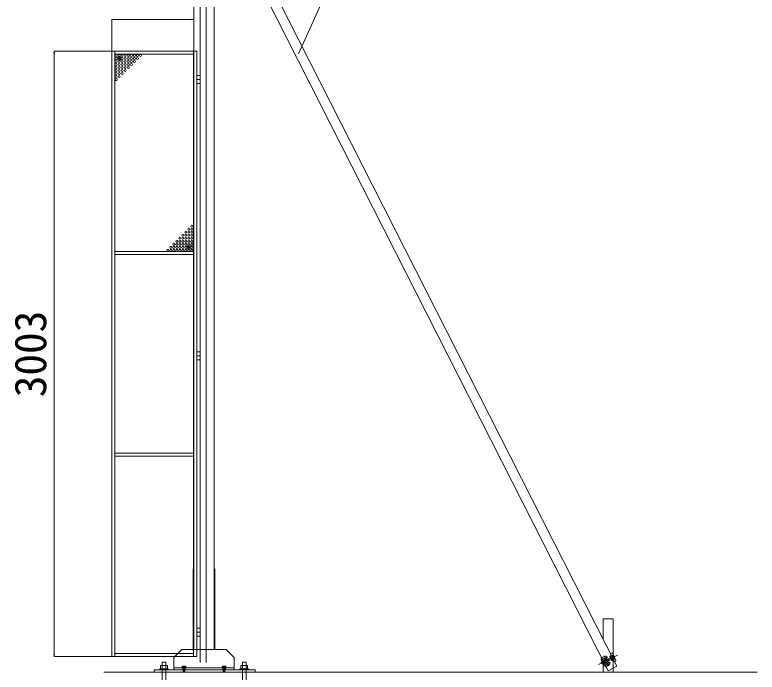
# Model space of a CAD drawing. Units: millimetres, scale not verified. Extents: x -10338 to 10338, y -7128 to 7128.
# Drawn here: x 2002 to 5681, y -4125 to -864 of the extents above; entities that cross this region are included whole.
import ezdxf
from ezdxf.enums import TextEntityAlignment as Align

# ---------------------------------------------------------------- set-up
doc = ezdxf.new("R2010")
doc.units = ezdxf.units.MM
doc.header["$LTSCALE"] = 40
doc.header["$PDMODE"] = 32
doc.header["$PDSIZE"] = 20
doc.linetypes.add('CHAIN2', pattern=[12, 9, -1, 1, -1])
doc.linetypes.add('DOUBLE_CHAIN2', pattern=[12.8, 9, -1, 0.6, -0.6, 0.6, -1])
for name, color, linetype, lineweight in [('0-0_0', 7, 'Continuous', 9), ('0-3_CYG-36', 7, 'Continuous', 9), ('0-8_TEXT', 7, 'Continuous', 9), ('0-9_ﾒッｼュﾊﾟﾈﾙ用ﾌﾞﾛッｸ', 7, 'Continuous', 9), ('0-C_寸法', 7, 'Continuous', 9)]:
    doc.layers.add(name, color=color, linetype=linetype, lineweight=lineweight)
doc.styles.add('ＭＳ ゴシック', font='')
doc.styles.get('ＭＳ ゴシック').set_extended_font_data('MS Gothic')

msp = doc.modelspace()

# ---------------------------------------------------------------- linework, layer by layer
at = {"layer": '0-0_0', "color": 134}
for p, q in [((2195.36, -1054.59), (2197.02, -1044.59)), ((2195.36, -1054.59), (2198.69, -1054.59)), ((2197.02, -1044.59), (2198.69, -1054.59)), ((2195.36, -4037.59), (2197.02, -4047.59)), ((2195.36, -4037.59), (2198.69, -4037.59)), ((2197.02, -4047.59), (2198.69, -4037.59))]:
    msp.add_line(p, q, dxfattribs=at)
at = {"layer": '0-0_0'}
for p, q in [((2480.19, -1044.59), (2196.02, -1044.59)), ((2197.02, -1054.59), (2197.02, -4037.59)), ((2483.19, -4047.59), (2483.19, -1044.59)), ((2498.19, -4047.59), (2498.19, -1044.59)), ((2888.19, -4047.59), (2888.19, -1044.59)), ((2903.19, -1044.59), (2903.19, -4047.59)), ((2903.19, -3926.73), (2920.12, -3926.73)), ((2482.19, -4047.59), (2196.02, -4047.59))]:
    msp.add_line(p, q, dxfattribs=at)
for points in [[(2903.4, -1164.59), (2920.4, -1164.59), (2920.4, -1184.59), (2903.4, -1184.59)], [(2903.19, -1204.49), (2920.4, -1204.49), (2920.4, -1184.59)], [(2903.19, -2536.09), (2920.19, -2536.09), (2920.19, -2556.09)], [(2902.98, -2575.56), (2920.19, -2575.56), (2920.19, -2555.66), (2902.98, -2555.66)], [(2902.98, -3946.63), (2920.19, -3946.63), (2920.19, -3926.73), (2902.98, -3926.73)], [(2920.19, -3927.59), (2920.19, -3907.59), (2903.19, -3907.59)]]:
    msp.add_lwpolyline(points, dxfattribs=at)
at = {"layer": '0-3_CYG-36'}
for p, q in [((2989.48, -4013.13), (2989.48, 386.87)), ((4986.14, -4096.09), (2820.82, 171.99)), ((4942.87, -4118.22), (2924.74, -140.27)), ((2886.28, -3613.13), (2886.28, -4013.13)), ((2886.28, -3613.13), (2889.48, -3613.13)), ((2992.68, -3613.13), (2989.48, -3613.13)), ((2992.68, -3613.13), (2992.68, -4013.13)), ((4966.94, -4127.18), (4966.94, -3861.3)), ((2789.48, -4053.13), (2829.48, -4013.13)), ((3049.48, -4013.13), (2829.48, -4013.13)), ((3049.48, -4013.13), (3089.48, -4053.13)), ((4924.24, -4051.14), (4921.07, -4044.76)), ((4966.95, -4046.54), (4925.96, -4066.89)), ((4951.02, -4048.88), (4965.72, -4042.47)), ((4952.3, -4051.81), (4967, -4045.41)), ((4954.2, -4032.78), (4958.68, -4030.56)), ((4969.23, -4066.44), (4956.27, -4040.32)), ((4961.4, -4043.92), (4961.58, -4044.28)), ((4963.55, -4048.24), (4963, -4047.14)), ((4963.54, -4048.24), (4963, -4047.14)), ((4965.38, -4032.82), (4981.39, -4065.06)), ((4971.4, -4055.51), (4966.95, -4046.54)), ((4972.74, -4054.84), (4968.29, -4045.88)), ((2731.82, -4075.33), (2731.82, -4645.43)), ((2749.72, -4075.33), (2731.82, -4075.33)), ((2749.72, -4242.48), (2749.72, -4075.33)), ((2789.48, -4053.13), (2789.48, -4113.13)), ((3089.48, -4113.13), (3089.48, -4053.13)), ((3129.79, -4077.32), (3129.79, -4242.48)), ((3145.71, -4075.33), (3131.78, -4075.33)), ((3147.7, -4645.43), (3147.7, -4077.32)), ((4907.47, -4055.14), (4910.4, -4061.06)), ((4908.4, -4075.62), (4908.13, -4077.25)), ((4908.13, -4077.25), (4911.38, -4083.8)), ((4915.9, -4071.89), (4908.4, -4075.62)), ((4917.04, -4072.44), (4909.7, -4076.08)), ((4912.84, -4084.58), (4911.38, -4083.8)), ((4920.34, -4080.85), (4912.84, -4084.58)), ((4920.6, -4079.61), (4913.26, -4083.25)), ((4914.82, -4066.86), (4914.49, -4068.92)), ((4914.82, -4066.86), (4921.38, -4063.58)), ((4918.34, -4126.24), (4918.34, -4081.84)), ((4924.92, -4067.41), (4919.47, -4070.1)), ((4923.7, -4084.77), (4921.85, -4083.76)), ((4930.28, -4081.49), (4923.7, -4084.76)), ((4929.4, -4076.32), (4923.92, -4079.06)), ((4926.06, -4065.73), (4925.63, -4064.84)), ((4934.89, -4061.35), (4926.06, -4065.73)), ((4941.21, -4060.44), (4926.54, -4067.72)), ((4927.46, -4057.36), (4935.98, -4051.08)), ((4944.72, -4067.63), (4930.05, -4074.92)), ((4971.4, -4055.51), (4930.35, -4075.89)), ((4940.22, -4072.1), (4931.4, -4076.48)), ((4931.4, -4076.48), (4931.84, -4077.37)), ((4932.2, -4055.93), (4934.89, -4061.35)), ((4932.8, -4057.15), (4935.98, -4054.81)), ((4936.44, -4048.3), (4936.58, -4048.59)), ((4936.58, -4048.59), (4937.19, -4049.81)), ((4938.9, -4080.43), (4949.06, -4077.44)), ((4940.01, -4059.92), (4941.17, -4060.47)), ((4942.92, -4077.52), (4940.22, -4072.1)), ((4942.31, -4076.3), (4946.09, -4075.18)), ((4944.46, -4068.88), (4944.72, -4067.63)), ((4952.3, -4051.81), (4951.02, -4048.88)), ((4958.17, -4050.91), (4957.5, -4049.54)), ((4958.17, -4050.9), (4957.5, -4049.54)), ((4972.34, -4056.16), (4958.35, -4064)), ((4959.92, -4066.79), (4958.35, -4064)), ((4973.9, -4058.95), (4959.92, -4066.79)), ((4963.3, -4061.23), (4962.62, -4059.86)), ((4963.3, -4061.23), (4962.62, -4059.87)), ((4964.76, -4064.19), (4964.72, -4064.1)), ((4968.54, -4058.29), (4967.99, -4057.2)), ((4968.54, -4058.29), (4968, -4057.2)), ((4970.14, -4061.52), (4969.96, -4061.16)), ((4979.13, -4071.76), (4974.65, -4073.99)), ((2692.53, -4113.13), (3192.48, -4113.13)), ((2692.53, -4113.13), (2692.53, -4125.07)), ((2723.86, -4109.2), (2723.86, -4093.28)), ((2725.84, -4091.3), (2755.69, -4091.3)), ((2757.68, -4093.28), (2757.68, -4109.2)), ((2789.48, -4103.13), (3089.48, -4103.13)), ((2832.3, -4100.75), (2832.3, -4096.77)), ((2834.29, -4094.78), (2846.23, -4094.78)), ((2836.28, -4100.75), (2836.28, -4094.78)), ((2844.24, -4100.75), (2844.24, -4094.78)), ((2848.22, -4096.77), (2848.22, -4100.75)), ((3031.29, -4100.75), (3031.29, -4096.77)), ((3033.28, -4094.78), (3045.22, -4094.78)), ((3035.27, -4100.75), (3035.27, -4094.78)), ((3043.23, -4094.78), (3043.23, -4100.75)), ((3047.21, -4096.77), (3047.21, -4100.75)), ((3121.83, -4109.2), (3121.83, -4093.28)), ((3123.82, -4091.3), (3153.67, -4091.3)), ((3155.66, -4093.28), (3155.66, -4109.2)), ((3192.47, -4113.13), (3192.47, -4125.07)), ((4928.59, -4097.69), (4925.65, -4091.77)), ((4939.6, -4093.34), (4939.05, -4092.23)), ((4945.75, -4094.48), (4941.97, -4086.86)), ((4942.87, -4118.22), (4986.14, -4096.09)), ((5681.44, -4125.07), (2442.29, -4125.07))]:
    msp.add_line(p, q, dxfattribs=at)
at = {"layer": '0-3_CYG-36', "linetype": 'CHAIN2'}
msp.add_line((4988.61, -4041.38), (4895.5, -4087.6), dxfattribs=at)
at = {"layer": '0-3_CYG-36', "linetype": 'DOUBLE_CHAIN2'}
for p, q in [((2834.29, -4102.74), (2834.29, -4112.69)), ((2844.24, -4102.74), (2836.28, -4102.74)), ((2844.24, -4104.73), (2836.28, -4102.74)), ((2844.24, -4106.72), (2836.28, -4104.73)), ((2844.24, -4108.71), (2836.28, -4106.72)), ((2844.24, -4110.7), (2836.28, -4108.71)), ((2844.24, -4112.69), (2836.28, -4110.7)), ((2844.24, -4114.68), (2836.28, -4112.69)), ((2844.24, -4116.67), (2836.28, -4114.68)), ((2844.24, -4118.66), (2836.28, -4116.67)), ((2844.24, -4120.65), (2836.28, -4118.66)), ((2844.24, -4122.64), (2836.28, -4120.65)), ((2846.23, -4102.74), (2846.23, -4112.69)), ((3033.28, -4102.74), (3033.28, -4112.69)), ((3043.23, -4104.73), (3035.27, -4102.74)), ((3043.23, -4106.72), (3035.27, -4104.73)), ((3043.23, -4108.71), (3035.27, -4106.72)), ((3043.23, -4110.7), (3035.27, -4108.71)), ((3043.23, -4112.69), (3035.27, -4110.7)), ((3043.23, -4114.68), (3035.27, -4112.69)), ((3043.23, -4116.67), (3035.27, -4114.68)), ((3043.23, -4118.66), (3035.27, -4116.67)), ((3043.23, -4120.65), (3035.27, -4118.66)), ((3043.23, -4122.64), (3035.27, -4120.65)), ((3045.22, -4102.74), (3045.22, -4112.69)), ((2844.24, -4124.62), (2836.28, -4122.64)), ((3043.23, -4124.62), (3035.27, -4122.64))]:
    msp.add_line(p, q, dxfattribs=at)
at = {"layer": '0-3_CYG-36'}
for points in [[(4918.34, -3963.61), (4918.34, -3861.3), (4966.94, -3861.3)], [(4922.16, -4048.69), (4927.33, -4046.12), (4925.99, -4045.67), (4918.82, -4049.23), (4918.27, -4050.06)], [(4961.41, -4041.12), (4953.8, -4044.9), (4953.46, -4045.91)], [(4953.46, -4045.91), (4953.9, -4046.8), (4954.91, -4047.14), (4962.52, -4043.36), (4962.86, -4042.36), (4962.42, -4041.46)], [(3027.31, -4102.74), (3027.31, -4100.75), (3051.19, -4100.75), (3051.19, -4102.74)], [(4942.61, -4089.89), (4947.11, -4087.66), (4948.12, -4088), (4948.56, -4088.89), (4948.22, -4089.9), (4940.61, -4093.68), (4939.6, -4093.34)]]:
    msp.add_lwpolyline(points, dxfattribs=at)
for points in [[(4963.08, -4065.3), (4962.97, -4065.08), (4971.93, -4060.63), (4972.04, -4060.85), (4971.7, -4061.86), (4964.09, -4065.64)], [(2761.66, -4109.2), (2719.88, -4109.2), (2719.88, -4113.18), (2761.66, -4113.18)], [(2852.2, -4102.74), (2828.32, -4102.74), (2828.32, -4100.75), (2852.2, -4100.75)], [(3159.64, -4109.2), (3117.85, -4109.2), (3117.85, -4113.18), (3159.64, -4113.18)]]:
    msp.add_lwpolyline(points, close=True, dxfattribs=at)
at = {"layer": '0-3_CYG-36', "linetype": 'DOUBLE_CHAIN2'}
for points in [[(2836.28, -4100.75), (2836.28, -4124.62), (2844.24, -4124.62), (2844.24, -4100.75)], [(3035.27, -4100.75), (3035.27, -4124.62), (3043.23, -4124.62), (3043.23, -4100.75)]]:
    msp.add_lwpolyline(points, dxfattribs=at)
at = {"layer": '0-3_CYG-36'}
for centre, radius, start, end in [((4947.08, -4125.34), 80.6, 100.823, 119.434), ((4932.86, -4050.08), 4, 26.4, 106.989), ((4943.28, -4038.99), 12.56, 308.057, 29.606), ((4960.9, -4035.04), 5, 26.4, 116.4), ((4967.4, -4046.32), 4.2, 26.4, 113.538), ((4967.4, -4046.32), 1, 26.4, 113.538), ((4970.29, -4042.19), 1, 116.4, 206.4), ((3131.78, -4077.32), 1.99, 90, 180), ((3145.71, -4077.32), 1.99, 0, 90), ((4914.08, -4065.74), 5.57, 132.772, 205.788), ((4915.09, -4064.72), 6.94, 209.778, 267.587), ((4909.96, -4061.28), 0.5, 312.772, 26.4), ((5291.56, -4927.66), 946.72, 112.012, 113.741), ((4923.17, -4060.02), 10.8, 219.289, 249.774), ((4925.57, -4085.83), 6.94, 145.213, 203.022), ((4934.44, -4068.25), 15.09, 187.049, 225.751), ((4926.4, -4060.44), 7.12, 211.052, 258.011), ((4931.68, -4082.2), 8.38, 157.938, 197.834), ((4903.16, -4083.62), 28.24, 12.812, 39.975), ((4935.21, -4067.82), 10.3, 177.763, 235.639), ((4931.01, -4062.2), 6, 126.383, 206.122), ((4809.29, -3872.78), 247.98, 297.984, 304.414), ((4934.06, -4079.35), 5.56, 146.937, 208.834), ((4896.62, -4023.7), 80.6, 293.366, 311.977), ((4937.21, -4074.67), 6, 206.678, 286.417), ((4933.99, -4055.04), 2, 126.383, 206.4), ((4934.79, -4049.48), 2, 306.383, 26.4), ((4933.61, -4051.59), 4, 306.383, 26.4), ((4917.3, -4076.6), 28.24, 15.865, 36.28), ((4917.86, -4076.32), 28.24, 17.932, 34.217), ((4944.71, -4076.63), 2, 206.4, 286.417), ((4947.22, -4079.02), 4, 26.4, 106.417), ((4949.62, -4079.36), 2, 26.4, 106.417), ((4947.98, -4080.53), 4, 305.811, 26.4), ((4948.35, -4061.36), 10.25, 357.171, 55.629), ((4963.11, -4078.93), 12.56, 23.194, 104.743), ((4971.85, -4055.29), 1, 299.262, 26.4), ((4971.85, -4055.29), 4.2, 299.262, 26.4), ((4978.3, -4058.31), 1, 206.4, 296.4), ((4976.91, -4067.28), 5, 296.4, 26.4), ((2725.84, -4093.28), 1.99, 90, 180), ((2755.69, -4093.28), 1.99, 0, 90), ((2834.29, -4096.77), 1.99, 90, 180), ((2846.23, -4096.77), 1.99, 0, 90), ((3033.28, -4096.77), 1.99, 90, 180), ((3045.22, -4096.77), 1.99, 0, 90), ((3123.82, -4093.28), 1.99, 90, 180), ((3153.67, -4093.28), 1.99, 0, 90), ((4924.14, -4086.01), 5.57, 207.012, 280.028), ((4925.2, -4091.99), 0.5, 26.4, 100.028)]:
    msp.add_arc(centre, radius, start, end, dxfattribs=at)
at = {"layer": '0-3_CYG-36', "linetype": 'DOUBLE_CHAIN2'}
for centre in [(2846.23, -4096.77), (3045.22, -4096.77)]:
    msp.add_arc(centre, 1.99, 0, 90, dxfattribs=at)
at = {"layer": '0-8_TEXT'}
msp.add_lwpolyline([(3407.6, -1056.86), (3728.84, -348.54), (5253.39, -348.54)], dxfattribs=at)
at = {"layer": '0-9_ﾒッｼュﾊﾟﾈﾙ用ﾌﾞﾛッｸ'}
for centre in [(2504.19, -1065.59), (2519.19, -1065.59), (2534.19, -1065.59), (2549.19, -1065.59), (2564.19, -1065.59), (2579.19, -1065.59), (2594.19, -1065.59), (2609.19, -1065.59), (2624.19, -1065.59), (2504.19, -1080.59), (2504.19, -1095.59), (2519.19, -1080.59), (2519.19, -1095.59), (2534.19, -1080.59), (2534.19, -1095.59), (2549.19, -1080.59), (2549.19, -1095.59), (2564.19, -1080.59), (2564.19, -1095.59), (2579.19, -1080.59), (2579.19, -1095.59), (2594.19, -1080.59), (2594.19, -1095.59), (2609.19, -1080.59), (2504.19, -1110.59), (2504.19, -1125.59), (2504.19, -1140.59), (2519.19, -1110.59), (2519.19, -1125.59), (2519.19, -1140.59), (2534.19, -1110.59), (2534.19, -1125.59), (2534.19, -1140.59), (2549.19, -1110.59), (2549.19, -1125.59), (2549.19, -1140.59), (2564.19, -1110.59), (2564.19, -1125.59), (2579.19, -1110.59), (2504.19, -1155.59), (2504.19, -1170.59), (2519.19, -1155.59), (2519.19, -1170.59), (2534.19, -1155.59), (2504.19, -1185.59), (2879.69, -1912.59), (2849.69, -1942.59), (2864.69, -1927.59), (2864.69, -1942.59), (2879.69, -1927.59), (2879.69, -1942.59), (2804.69, -1987.59), (2819.69, -1972.59), (2819.69, -1987.59), (2834.69, -1957.59), (2834.69, -1972.59), (2834.69, -1987.59), (2849.69, -1957.59), (2849.69, -1972.59), (2849.69, -1987.59), (2864.69, -1957.59), (2864.69, -1972.59), (2864.69, -1987.59), (2879.69, -1957.59), (2879.69, -1972.59), (2879.69, -1987.59), (2774.69, -2017.59), (2789.69, -2002.59), (2789.69, -2017.59), (2804.69, -2002.59), (2804.69, -2017.59), (2819.69, -2002.59), (2819.69, -2017.59), (2834.69, -2002.59), (2834.69, -2017.59), (2849.69, -2002.59), (2849.69, -2017.59), (2864.69, -2002.59), (2864.69, -2017.59), (2879.69, -2002.59), (2879.69, -2017.59), (2759.69, -2032.59), (2774.69, -2032.59), (2789.69, -2032.59), (2804.69, -2032.59), (2819.69, -2032.59), (2834.69, -2032.59), (2849.69, -2032.59), (2864.69, -2032.59), (2879.69, -2032.59)]:
    msp.add_circle(centre, 5, dxfattribs=at)
for p in [(2519.19, -1080.59), (2864.69, -2017.59)]:
    msp.add_point(p, dxfattribs=at)
at = {"layer": '0-C_寸法'}
for p, q in [((2920.4, -4076.84), (2920.4, 157.86)), ((2889.62, 63.34), (2889.62, -4013.13)), ((2483.19, -1045.59), (2483.19, -886.4)), ((2493.19, -887.4), (2879.62, -887.4)), ((2889.62, -1043.59), (2889.62, -886.4)), ((2903.19, -1044.59), (2483.19, -1044.59)), ((2888.19, -1059.59), (2498.19, -1059.59)), ((2888.19, -2038.59), (2498.19, -2038.59)), ((2888.19, -2053.59), (2498.19, -2053.59)), ((2888.19, -3038.59), (2498.19, -3038.59)), ((2888.19, -3053.59), (2498.19, -3053.59)), ((2903.19, -4047.59), (2483.19, -4047.59)), ((2888.19, -4032.59), (2498.19, -4032.59))]:
    msp.add_line(p, q, dxfattribs=at)
at = {"layer": '0-C_寸法', "color": 134}
for p, q in [((2493.19, -885.74), (2483.19, -887.4)), ((2483.19, -887.4), (2493.19, -889.07)), ((2493.19, -885.74), (2493.19, -889.07)), ((2879.62, -885.74), (2889.62, -887.4)), ((2879.62, -885.74), (2879.62, -889.07)), ((2889.62, -887.4), (2879.62, -889.07))]:
    msp.add_line(p, q, dxfattribs=at)
at = {"layer": '0-C_寸法'}
msp.add_lwpolyline([(2920.4, 137.86), (2920.4, 157.86), (2950.4, 157.86), (2950.4, -4076.84)], dxfattribs=at)

# ---------------------------------------------------------------- texts
at = {"layer": '0-0_0', "style": 'ＭＳ ゴシック'}
msp.add_text('3003', height=157.7, rotation=90, dxfattribs=at).set_placement((2204.87, -2761.13), align=Align.BOTTOM_LEFT)

doc.saveas('drawing.dxf')
